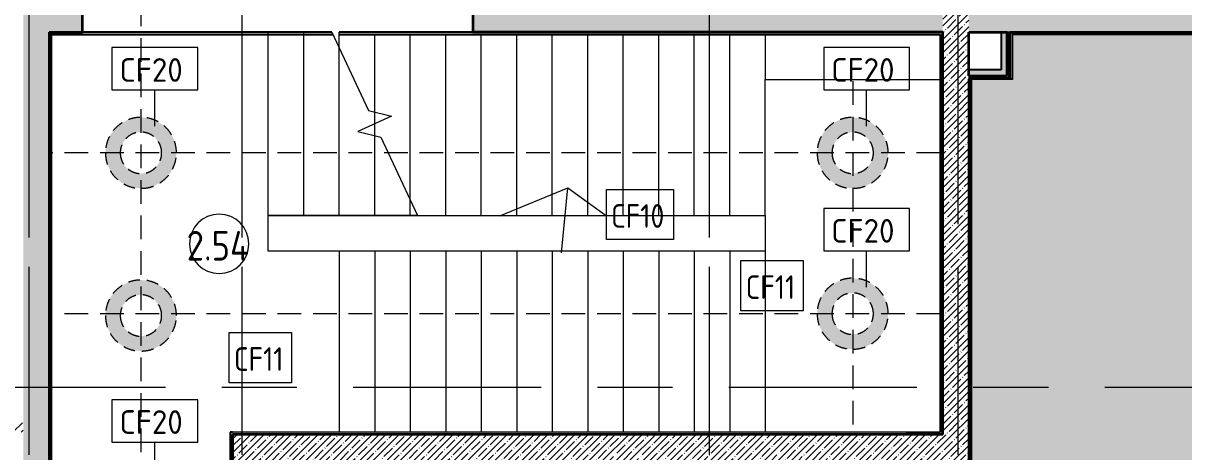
# Model space of a CAD drawing. Header units: millimetres. Extents: x 81663 to 277412, y -8553 to 29000.
# Drawn here: x 92810 to 102618, y 17605 to 21225 of the extents above; entities that cross this region are included whole.
import ezdxf

# ---------------------------------------------------------------- set-up
doc = ezdxf.new("R2010")
doc.units = ezdxf.units.MM
for name, pattern in [('200_ШТРИХ__ш1_п0_6_', [160, 100, -60]), ('ADSK_Штрих_ш2 п1', [300, 200, -100]), ('Осевая', [3175, 635, -476.25, 1587.5, -476.25])]:
    doc.linetypes.add(name, pattern=pattern)
for name, color, linetype, lineweight in [('A-AREA-IDEN', 7, 'Continuous', 9), ('A-CLNG-IDEN', 7, 'Continuous', 9), ('A-DETL', 7, 'Continuous', 9), ('A-DETL-1', 7, 'ADSK_Штрих_ш2 п1', 9), ('A-DETL-MBND', 7, '200_ШТРИХ__ш1_п0_6_', 9), ('A-DETL-MBND-1', 7, 'Continuous', 9), ('A-FLOR', 7, 'Continuous', 9), ('A-WALL', 7, 'Continuous', 9), ('I-WALL', 7, 'Continuous', 9), ('S-STRS-1', 7, 'Continuous', 9), ('S-STRS-MBND', 7, 'Continuous', 9), ('Оси', 7, 'Continuous', 9), ('Оси-2', 7, 'Осевая', 9)]:
    doc.layers.add(name, color=color, linetype=linetype, lineweight=lineweight)
for name, color, linetype, lineweight, true_color in [('A-WALL-1', 7, 'Continuous', 35, 0x3c3c3c), ('A-WALL-3', 7, 'Continuous', 25, 0x3c3c3c), ('A-WALL-FNSH-1', 7, 'Continuous', 13, 0x3c3c3c), ('G-ANNO-TEXT-2', 7, 'Continuous', 9, 0x3c3c3c)]:
    doc.layers.add(name, color=color, linetype=linetype, lineweight=lineweight, true_color=true_color)
doc.styles.add('GOST Common', font='GOST_Common.ttf', dxfattribs={"width": 0.9, "height": 250})
doc.styles.add('GOST Common_1', font='GOST_Common.ttf', dxfattribs={"height": 200})
doc.styles.add('GOST Common_3', font='GOST_Common.ttf', dxfattribs={"width": 0.9, "height": 200})
pattern_1 = [(45, (0, 0), (-57.024626, 57.024626), []), (45, (57.025, 0), (-57.024626, 57.024626), [100.806, -20.161, 3.353, -16.808])]
pattern_2 = [(0, (0, 0), (121.92, 30.48), [10.058, -81.382, 10.058, -81.382, -487.68]), (0, (0, 0), (121.92, 30.48), [-182.88, 10.058, -172.822, 10.058, -81.382, -213.36]), (0, (0, 0), (121.92, 30.48), [-457.2, 10.058, -50.902, 10.058, -142.342]), (120, (45.72, 15.24), (-87.356454, 90.345817), [10.058, -81.382, 10.058, -81.382, -487.68]), (120, (45.72, 15.24), (-87.356454, 90.345817), [-182.88, 10.058, -172.822, 10.058, -81.382, -213.36]), (120, (45.72, 15.24), (-87.356454, 90.345817), [-457.2, 10.058, -50.902, 10.058, -142.342]), (240, (60.96, 76.2), (-34.563546, -120.825817), [10.058, -81.382, 10.058, -81.382, -487.68]), (240, (60.96, 76.2), (-34.563546, -120.825817), [-182.88, 10.058, -172.822, 10.058, -81.382, -213.36]), (240, (60.96, 76.2), (-34.563546, -120.825817), [-457.2, 10.058, -50.902, 10.058, -142.342])]
pattern_3 = [(45, (0, 0), (-106.06602, 106.06602), []), (135, (0, 0), (-106.06602, -106.06602), [])]

# ---------------------------------------------------------------- blocks, each defined once
blk = doc.blocks.new('Марка_Помещения - Номер-25198446-План потолков с обозначением видов отделки и геометрии 2 этажа в осях 23-33')
at = {"layer": 'A-AREA-IDEN'}
for start, end in [(360, 180), (180, 360)]:
    blk.add_arc((0, 0), 2.5, start, end, dxfattribs=at)
blk = doc.blocks.new('М_потолков - Марка_ Имя типа-25382930-План потолков с обозначением видов отделки и геометрии 2 этажа в осях 23-33')
at = {"layer": 'A-CLNG-IDEN'}
for p, q in [((3.625, 1.984375), (-3.625, 1.984375)), ((-3.625, 1.984375), (-3.625, -1.59375)), ((3.625, -1.59375), (3.625, 1.984375)), ((-3.625, -1.59375), (3.625, -1.59375))]:
    blk.add_line(p, q, dxfattribs=at)

msp = doc.modelspace()

# ---------------------------------------------------------------- hatches: boundary and pattern name
at = {"layer": 'A-DETL-MBND-1'}
h = msp.add_hatch(color=256, dxfattribs=at)
h.paths.add_polyline_path([(105247.6, 13540), (105550, 13540), (105550, 13557), (105530, 13557), (105530, 13980), (105550, 13980), (105549, 14000), (105530, 14000), (105530, 14011), (105549, 14011), (105550, 21129), (101171, 21129), (101171, 20749), (100820, 20749), (100820, 13920), (101121, 13920), (101121, 13540), (104125, 13540)])
h.paths.add_polyline_path([(109839, 13631), (109839, 14011), (110550, 14011), (110550, 20308), (110330, 20308), (110329, 21129), (108491, 21129), (108490, 20749), (108130, 20749), (108130, 21129), (106070, 21129), (106070, 20749), (106060, 20749), (106060, 14011), (109551, 14011), (109551, 13631), (109833, 13631)])
h = msp.add_hatch(color=256, dxfattribs=at)
h.paths.add_polyline_path([(93805, 19830), (93863.5, 19835.8), (93919.8, 19852.8), (93971.7, 19880.6), (94017.1, 19917.9), (94054.4, 19963.3), (94082.2, 20015.2), (94099.2, 20071.5), (94105, 20130), (94099.2, 20188.5), (94082.2, 20244.8), (94054.4, 20296.7), (94017.1, 20342.1), (93971.7, 20379.4), (93919.8, 20407.2), (93863.5, 20424.2), (93805, 20430), (93746.5, 20424.2), (93690.2, 20407.2), (93638.3, 20379.4), (93592.9, 20342.1), (93555.6, 20296.7), (93527.8, 20244.8), (93510.8, 20188.5), (93505, 20130), (93510.8, 20071.5), (93527.8, 20015.2), (93555.6, 19963.3), (93592.9, 19917.9), (93638.3, 19880.6), (93690.2, 19852.8), (93746.5, 19835.8)])
h.paths.add_polyline_path([(93805, 19955), (93759.7, 19961), (93717.5, 19978.4), (93681.3, 20006.3), (93653.4, 20042.5), (93636, 20084.7), (93630, 20130), (93636, 20175.3), (93655.3, 20220), (93681.3, 20253.7), (93717.5, 20281.6), (93759.7, 20299), (93805, 20305), (93850.3, 20299), (93892.5, 20281.6), (93928.7, 20253.7), (93956.6, 20217.5), (93974, 20175.3), (93980, 20130), (93974, 20084.7), (93956.6, 20042.5), (93928.7, 20006.3), (93892.5, 19978.4), (93850.3, 19961)])
h = msp.add_hatch(color=256, dxfattribs=at)
h.paths.add_polyline_path([(99819.5, 19830), (99878, 19835.8), (99934.3, 19852.8), (99986.2, 19880.6), (100031.6, 19917.9), (100071.4, 19967.9), (100096.7, 20015.2), (100113.7, 20071.5), (100119.5, 20130), (100113.7, 20188.5), (100096.7, 20244.8), (100068.9, 20296.7), (100031.6, 20342.1), (99986.2, 20379.4), (99934.3, 20407.2), (99878, 20424.2), (99819.5, 20430), (99761, 20424.2), (99704.7, 20407.2), (99652.8, 20379.4), (99607.4, 20342.1), (99570.1, 20296.7), (99542.3, 20244.8), (99525.3, 20188.5), (99519.5, 20130), (99525.3, 20071.5), (99542.3, 20015.2), (99570.1, 19963.3), (99607.4, 19917.9), (99652.8, 19880.6), (99704.7, 19852.8), (99761, 19835.8)])
h.paths.add_polyline_path([(99819.5, 19955), (99774.2, 19961), (99732, 19978.4), (99695.8, 20006.3), (99667.9, 20042.5), (99650.5, 20084.7), (99644.5, 20130), (99650.5, 20175.3), (99669.8, 20220), (99695.8, 20253.7), (99732, 20281.6), (99774.2, 20299), (99819.5, 20305), (99864.8, 20299), (99907, 20281.6), (99943.2, 20253.7), (99971.1, 20217.5), (99988.5, 20175.3), (99994.5, 20130), (99988.5, 20084.7), (99971.1, 20042.5), (99943.2, 20006.3), (99907, 19978.4), (99864.8, 19961)])
h = msp.add_hatch(color=256, dxfattribs=at)
h.paths.add_polyline_path([(93805, 18455.5), (93863.5, 18461.3), (93919.8, 18478.3), (93971.7, 18506.1), (94017.1, 18543.4), (94054.4, 18588.8), (94082.2, 18640.7), (94099.2, 18697), (94105, 18755.5), (94099.2, 18814), (94082.2, 18870.3), (94054.4, 18922.2), (94017.1, 18967.6), (93971.7, 19004.9), (93919.8, 19032.7), (93863.5, 19049.7), (93805, 19055.5), (93746.5, 19049.7), (93690.2, 19032.7), (93638.3, 19004.9), (93592.9, 18967.6), (93555.6, 18922.2), (93527.8, 18870.3), (93510.8, 18814), (93505, 18755.5), (93510.8, 18697), (93527.8, 18640.7), (93555.6, 18588.8), (93592.9, 18543.4), (93638.3, 18506.1), (93690.2, 18478.3), (93746.5, 18461.3)])
h.paths.add_polyline_path([(93805, 18580.5), (93759.7, 18586.5), (93717.5, 18603.9), (93681.3, 18631.8), (93653.4, 18668), (93636, 18710.2), (93630, 18755.5), (93636, 18800.8), (93653.4, 18843), (93681.3, 18879.2), (93717.5, 18907.1), (93759.7, 18924.5), (93805, 18930.5), (93850.3, 18924.5), (93892.5, 18907.1), (93928.7, 18879.2), (93956.6, 18843), (93974, 18800.8), (93980, 18755.5), (93974, 18710.2), (93956.6, 18668), (93928.7, 18631.8), (93892.5, 18603.9), (93850.3, 18586.5)])
h = msp.add_hatch(color=256, dxfattribs=at)
h.paths.add_polyline_path([(99819.5, 18471), (99878, 18476.8), (99934.3, 18493.8), (99986.2, 18521.6), (100031.6, 18558.9), (100071.4, 18608.9), (100096.7, 18656.2), (100113.7, 18712.5), (100119.5, 18771), (100113.7, 18829.5), (100096.7, 18885.8), (100068.9, 18937.7), (100031.6, 18983.1), (99986.2, 19020.4), (99934.3, 19048.2), (99878, 19065.2), (99819.5, 19071), (99761, 19065.2), (99704.7, 19048.2), (99652.8, 19020.4), (99607.4, 18983.1), (99570.1, 18937.7), (99542.3, 18885.8), (99525.3, 18829.5), (99519.5, 18771), (99525.3, 18712.5), (99543, 18654.9), (99570.1, 18604.3), (99607.4, 18558.9), (99652.8, 18521.6), (99704.7, 18493.8), (99761, 18476.8)])
h.paths.add_polyline_path([(99819.5, 18596), (99774.2, 18602), (99732, 18619.4), (99695.8, 18647.3), (99667.9, 18683.5), (99650.5, 18725.7), (99644.5, 18771), (99650.5, 18816.3), (99667.9, 18858.5), (99695.8, 18894.7), (99732, 18922.6), (99774.2, 18940), (99819.5, 18946), (99864.8, 18940), (99907, 18922.6), (99943.2, 18894.7), (99971.1, 18858.5), (99988.5, 18816.3), (99994.5, 18771), (99988.5, 18725.7), (99971.1, 18683.5), (99943.2, 18647.3), (99907, 18619.4), (99864.8, 18602)])
at = {"layer": 'I-WALL'}
h = msp.add_hatch(dxfattribs=at)
h.set_pattern_fill('FP_1', color=256, style=0, pattern_type=2)
h.set_pattern_definition(pattern_1)
h.paths.add_polyline_path([(92810, 13620), (93030, 13620), (93030, 21550), (92810, 21550), (92810, 13640)])
h = msp.add_hatch(dxfattribs=at)
h.set_pattern_fill('FP_1', color=256, style=0, pattern_type=2)
h.set_pattern_definition(pattern_1)
h.paths.add_polyline_path([(100071.4, 21150), (100560, 21150), (100560, 21400), (96610, 21400), (96610, 21150), (97483.3, 21150)])
h.paths.add_polyline_path([(93030, 21150), (93310, 21150), (93310, 21400), (93030, 21400), (93030, 21263.4)])
h = msp.add_hatch(dxfattribs=at)
h.set_pattern_fill('FP_1', color=256, style=0, pattern_type=2)
h.set_pattern_definition(pattern_1)
h.paths.add_polyline_path([(121210, 21150), (121210, 21400), (120850, 21400), (120850, 21150)])
h.paths.add_polyline_path([(119482.2, 21150), (120150, 21150), (120150, 21400), (116100.4, 21400), (116100.4, 21150), (118835.2, 21150)])
h.paths.add_polyline_path([(100560, 21150), (100580, 21150), (100580, 21400), (100560, 21400)])
h.paths.add_polyline_path([(115600.4, 21150), (115600, 21400), (111050, 21400), (111050, 21150), (115600, 21150)])
h.paths.add_polyline_path([(110330, 21150), (110350, 21150), (110350, 21400), (106050, 21400), (106050, 21150), (109129.8, 21150)])
h.paths.add_polyline_path([(105550, 21150), (105550, 21400), (100800, 21400), (100800, 21150), (105247.6, 21150)])
h = msp.add_hatch(dxfattribs=at)
h.set_pattern_fill('FP_1', color=256, style=0, pattern_type=2)
h.set_pattern_definition(pattern_1)
h.paths.add_polyline_path([(100580, 17750), (100800, 17750), (100800, 21400), (100580, 21400), (100580, 17770)])
h = msp.add_hatch(dxfattribs=at)
h.set_pattern_fill('FP_17', color=256, style=0, pattern_type=2)
h.set_pattern_definition(pattern_2)
h.paths.add_polyline_path([(93050, 13620), (93050, 21150), (93030, 21150), (93030, 13620)])
h = msp.add_hatch(dxfattribs=at)
h.set_pattern_fill('FP_17', color=256, style=0, pattern_type=2)
h.set_pattern_definition(pattern_2)
h.paths.add_polyline_path([(100559, 21130), (100560, 21130), (100560, 21150), (95480, 21150), (95480, 21130), (100071.4, 21130)])
h.paths.add_polyline_path([(95427.9, 21130), (95418.6, 21150), (93050.5, 21150), (93050.5, 21130), (95418.6, 21130)])
h = msp.add_hatch(dxfattribs=at)
h.set_pattern_fill('FP_17', color=256, style=0, pattern_type=2)
h.set_pattern_definition(pattern_2)
h.paths.add_polyline_path([(100560, 17770), (100580, 17770), (100580, 21150), (100560, 21150), (100560, 17771)])
for points in [[(101125, 20780), (101125, 21150), (101075, 21150), (101075, 20780)], [(100800, 20780), (101075, 20780), (101075, 20830), (100800, 20830)]]:
    msp.add_hatch(color=256, dxfattribs=at).paths.add_polyline_path(points)
h = msp.add_hatch(dxfattribs=at)
h.set_pattern_fill('FP_26', color=256, style=0, pattern_type=2)
h.set_pattern_definition(pattern_3)
h.paths.add_polyline_path([(101137.5, 20767.5), (101137.5, 21150), (101125, 21150), (101125, 20767.5)])
h = msp.add_hatch(dxfattribs=at)
h.set_pattern_fill('FP_26', color=256, style=0, pattern_type=2)
h.set_pattern_definition(pattern_3)
h.paths.add_polyline_path([(101150, 20755), (101150, 21150), (101137.5, 21150), (101137.5, 20755)])
h = msp.add_hatch(dxfattribs=at)
h.set_pattern_fill('FP_17', color=256, style=0, pattern_type=2)
h.set_pattern_definition(pattern_2)
h.paths.add_polyline_path([(105550, 21130), (105550, 21150), (101170, 21150), (101171, 21130), (105247.6, 21130)])
h = msp.add_hatch(dxfattribs=at)
h.set_pattern_fill('FP_26', color=256, style=0, pattern_type=2)
h.set_pattern_definition(pattern_3)
h.paths.add_polyline_path([(100800, 20767.5), (101125, 20767.5), (101125, 20780), (100800, 20780)])
h = msp.add_hatch(dxfattribs=at)
h.set_pattern_fill('FP_26', color=256, style=0, pattern_type=2)
h.set_pattern_definition(pattern_3)
h.paths.add_polyline_path([(101137.5, 20755), (101137.5, 20767.5), (100800, 20767.5), (100800, 20755), (101125, 20755)])
h = msp.add_hatch(dxfattribs=at)
h.set_pattern_fill('FP_17', color=256, style=0, pattern_type=2)
h.set_pattern_definition(pattern_2)
h.paths.add_polyline_path([(100800, 13900), (100820, 13900), (100820, 20755), (100800, 20755), (100800, 14481.3)])
h = msp.add_hatch(dxfattribs=at)
h.set_pattern_fill('FP_4', color=256, style=0, pattern_type=2)
h.set_pattern_definition([(45, (0, 0), (-35.35534, 35.35534), [])])
h.paths.add_polyline_path([(92810, 17770), (92810, 17850), (89410, 17850), (89410, 17770), (92307.1, 17770)])
h = msp.add_hatch(dxfattribs=at)
h.set_pattern_fill('FP_17', color=256, style=0, pattern_type=2)
h.set_pattern_definition(pattern_2)
h.paths.add_polyline_path([(94580, 13620), (94580, 17770), (94560, 17770), (94560, 13620)])
h = msp.add_hatch(dxfattribs=at)
h.set_pattern_fill('FP_17', color=256, style=0, pattern_type=2)
h.set_pattern_definition(pattern_2)
h.paths.add_polyline_path([(100271.8, 17750), (100580, 17750), (100580, 17770), (94580, 17770), (94580, 17750), (100267, 17750)])
h = msp.add_hatch(dxfattribs=at)
h.set_pattern_fill('FP_1', color=256, style=0, pattern_type=2)
h.set_pattern_definition(pattern_1)
h.paths.add_polyline_path([(100720, 17530), (100800, 17530), (100800, 17750), (94580, 17750), (94580, 17530), (100071.4, 17530)])

# ---------------------------------------------------------------- linework, layer by layer
at = {"layer": 'A-CLNG-IDEN'}
for p, q in [((93922.4, 20355.1), (93922.4, 20660.9)), ((99936.9, 20355.1), (99936.9, 20660.9)), ((99936.9, 18996.1), (99936.9, 19301.9)), ((93922.4, 17380.6), (93922.4, 17686.4))]:
    msp.add_line(p, q, dxfattribs=at)
at = {"layer": 'A-DETL'}
for p, q in [((94880, 19600), (99080, 19600)), ((94880, 19300), (94880, 19600)), ((99080, 19600), (99080, 19300)), ((99080, 19300), (94880, 19300))]:
    msp.add_line(p, q, dxfattribs=at)
at = {"layer": 'A-DETL-1'}
for p, q in [((93805, 21400), (93805, 15540)), ((99819.5, 20734.8), (99819.5, 17760.7)), ((100559, 20130), (93050, 20130)), ((100559, 18771), (93065.2, 18771))]:
    msp.add_line(p, q, dxfattribs=at)
at = {"layer": 'A-DETL-MBND'}
for p, q in [((101170, 21130), (101170, 20755)), ((105550, 21129), (101171, 21129)), ((101171, 21129), (101171, 20749)), ((101171, 20749), (100820, 20749)), ((101170, 20755), (101150, 20755)), ((94560, 17770), (94559, 17770)), ((94559, 13640), (94559, 17770))]:
    msp.add_line(p, q, dxfattribs=at)
for centre, radius, start, end in [((93805, 20130), 300, 0, 180), ((99819.5, 20130), 300, 0, 180), ((93805, 20130), 175, 0, 180), ((99819.5, 20130), 175, 0, 180), ((93805, 20130), 300, 180, 0), ((93805, 20130), 175, 180, 0), ((99819.5, 20130), 300, 180, 0), ((99819.5, 20130), 175, 180, 0), ((93805, 18755.5), 300, 0, 180), ((99819.5, 18771), 300, 0, 180), ((93805, 18755.5), 175, 0, 180), ((99819.5, 18771), 175, 0, 180), ((93805, 18755.5), 300, 180, 360), ((93805, 18755.5), 175, 180, 0), ((99819.5, 18771), 300, 180, 360), ((99819.5, 18771), 175, 180, 0)]:
    msp.add_arc(centre, radius, start, end, dxfattribs=at)
at = {"layer": 'A-FLOR'}
for p, q in [((99080, 21130), (99080, 20750)), ((99080, 20750), (100560, 20750))]:
    msp.add_line(p, q, dxfattribs=at)
at = {"layer": 'A-WALL'}
for p, q in [((100559, 21129), (100559, 21130)), ((101150, 21150), (101125, 21150)), ((101137.5, 20767.5), (101137.5, 21150)), ((100800, 20780), (100800, 20755)), ((100800, 20767.5), (101137.5, 20767.5)), ((100559, 17771), (100560, 17771))]:
    msp.add_line(p, q, dxfattribs=at)
at = {"layer": 'A-WALL-1'}
for p, q in [((93310, 21150), (93310, 21400)), ((96610, 21400), (96610, 21150)), ((93030, 21150), (93310, 21150)), ((93030, 21150), (93030, 13620)), ((100580, 21150), (96610, 21150)), ((100580, 17750), (100580, 21150)), ((100800, 21150), (101125, 21150)), ((100800, 20780), (100800, 21150)), ((101125, 20780), (101125, 21150)), ((101150, 21150), (105550, 21150)), ((101150, 20755), (101150, 21150)), ((100800, 20780), (101125, 20780)), ((100800, 20755), (100800, 17530)), ((101150, 20755), (100800, 20755)), ((94580, 17750), (94580, 13620)), ((100580, 17750), (94580, 17750))]:
    msp.add_line(p, q, dxfattribs=at)
at = {"layer": 'A-WALL-3'}
for p, q in [((93050, 13620), (93050, 21150)), ((93050.5, 21150), (93050.5, 21130)), ((93050.5, 21130), (95427.9, 21130)), ((95418.6, 21150), (93310, 21150)), ((96610, 21150), (95480, 21150)), ((95480, 21130), (100560, 21130)), ((100560, 21130), (100560, 17770)), ((101075, 21150), (101075, 20830)), ((101170, 21150), (101170, 21130)), ((105550, 21130), (101170, 21130)), ((101075, 20830), (100800, 20830)), ((100820, 20755), (100820, 13920)), ((94580, 17770), (94560, 17770)), ((94560, 17770), (94560, 13640)), ((100271.8, 17770), (100560, 17770))]:
    msp.add_line(p, q, dxfattribs=at)
at = {"layer": 'A-WALL-FNSH-1'}
for p, q in [((93051, 21129), (93050, 21129)), ((93051, 13641), (93051, 21129)), ((93056.5, 21130), (93056.5, 21129)), ((93056.5, 21129), (94816.1, 21129)), ((94816.1, 21129), (94816.1, 21130)), ((94818.4, 21130), (94818.4, 21129)), ((94818.4, 21129), (95428.4, 21129)), ((95480, 21129), (97162.8, 21129)), ((97162.8, 21129), (97162.8, 21130)), ((97234.5, 21130), (97234.5, 21129)), ((97234.5, 21129), (100559, 21129)), ((100559, 21129), (100559, 17771)), ((101170, 21130), (101170, 20755)), ((101171, 21129), (105550, 21129)), ((101171, 20754), (101171, 21129)), ((100821, 13921), (100821, 20754)), ((100821, 20754), (101171, 20754)), ((101170, 20755), (101150, 20755)), ((100559, 17771), (94559, 17771)), ((94559, 17771), (94559, 17770)), ((94559, 17770), (94560, 17770))]:
    msp.add_line(p, q, dxfattribs=at)
at = {"layer": 'G-ANNO-TEXT-2'}
for p, q in [((96837.2, 19596.7), (97412.7, 19833.7)), ((97358, 19286.6), (97412.7, 19833.7)), ((97412.7, 19833.7), (97737.9, 19596.7)), ((97412.7, 19833.7), (97737.9, 19596.7))]:
    msp.add_line(p, q, dxfattribs=at)
at = {"layer": 'G-ANNO-TEXT-2', "flags": 128}
for points in [[(97737.9, 19821.1), (98306.6, 19821.1), (98306.6, 19397.1), (97737.9, 19397.1)], [(98875.1, 19220), (99401.5, 19220), (99401.5, 18796), (98875.1, 18796)], [(94550.8, 18612.3), (95077.2, 18612.3), (95077.2, 18188.3), (94550.8, 18188.3)]]:
    msp.add_lwpolyline(points, close=True, dxfattribs=at)
at = {"layer": 'I-WALL'}
for p, q in [((94818.4, 21129), (94816.1, 21129)), ((97234.5, 21129), (97162.8, 21129)), ((98154.1, 21130), (98154.1, 21129)), ((98354.5, 21129), (98354.5, 21130))]:
    msp.add_line(p, q, dxfattribs=at)
at = {"layer": 'S-STRS-1'}
for p, q in [((95480, 21018.4), (95480, 21150)), ((95480, 21018.4), (95480, 21150)), ((95780, 20475.4), (95780, 21130)), ((95780, 20475.4), (95780, 21130)), ((96080, 19731.6), (96080, 21130)), ((96080, 19731.6), (96080, 21130)), ((96380, 19600), (96380, 21130)), ((96380, 19600), (96380, 21130)), ((96680, 19600), (96680, 21130)), ((96680, 19600), (96680, 21130)), ((96980, 19600), (96980, 21130)), ((96980, 19600), (96980, 21130)), ((97280, 19600), (97280, 21130)), ((97280, 19600), (97280, 21130)), ((97580, 19600), (97580, 21130)), ((97580, 19600), (97580, 21130)), ((97880, 19600), (97880, 21130)), ((97880, 19600), (97880, 21130)), ((98180, 19600), (98180, 21130)), ((98180, 19600), (98180, 21130)), ((98480, 19600), (98480, 21130)), ((98480, 19600), (98480, 21130)), ((98780, 19600), (98780, 21130)), ((98780, 19600), (98780, 21130)), ((99080, 19600), (99080, 20750)), ((99080, 19600), (99080, 20750)), ((95780, 20274.6), (95780, 20375)), ((95780, 20274.6), (95780, 20375)), ((95480, 19300), (95480, 17770)), ((95480, 19300), (95480, 17770)), ((95780, 19300), (95780, 17770)), ((95780, 19300), (95780, 17770)), ((96080, 19300), (96080, 17770)), ((96080, 19300), (96080, 17770)), ((96380, 19300), (96380, 17770)), ((96380, 19300), (96380, 17770)), ((96680, 19300), (96680, 17770)), ((96680, 19300), (96680, 17770)), ((96980, 19300), (96980, 17770)), ((96980, 19300), (96980, 17770)), ((97280, 19300), (97280, 17770)), ((97280, 19300), (97280, 17770)), ((97580, 19300), (97580, 17770)), ((97580, 19300), (97580, 17770)), ((97880, 19300), (97880, 17770)), ((97880, 19300), (97880, 17770)), ((98180, 19300), (98180, 17770)), ((98180, 19300), (98180, 17770)), ((98480, 19300), (98480, 17770)), ((98480, 19300), (98480, 17770)), ((98780, 19300), (98780, 17770)), ((98780, 19300), (98780, 17770)), ((99080, 19300), (99080, 17770)), ((99080, 19300), (99080, 17770))]:
    msp.add_line(p, q, dxfattribs=at)
at = {"layer": 'S-STRS-MBND'}
for p, q in [((94880, 19600), (94880, 21150)), ((95418.6, 21150), (94880, 21150)), ((95180, 19600), (95180, 21150)), ((95418.6, 21150), (95727.2, 20488.3)), ((95480, 19600), (95480, 21018.4)), ((95921.6, 20441), (95638.4, 20309)), ((95727.2, 20488.3), (95921.6, 20441)), ((95780, 20375), (95780, 20475.4)), ((95638.4, 20309), (95832.8, 20261.7)), ((95780, 19600), (95780, 20274.6)), ((95832.8, 20261.7), (96141.4, 19600)), ((96080, 19600), (96080, 19731.6)), ((96141.4, 19600), (94880, 19600))]:
    msp.add_line(p, q, dxfattribs=at)
at = {"layer": 'Оси'}
for p, q in [((100710, 19528.3), (100710, 22028.3)), ((92860, 19415.1), (92860, 21915.1)), ((94660, 19415.1), (94660, 21915.1)), ((98610, 19415.1), (98610, 21915.1))]:
    msp.add_line(p, q, dxfattribs=at)
at = {"layer": 'Оси-2'}
for p, q in [((100710, 593.7), (100710, 19528.3)), ((92860, 593.7), (92860, 19415.1)), ((94660, 593.7), (94660, 19415.1)), ((98610, 593.7), (98610, 19415.1)), ((84962.9, 18150), (122760, 18150))]:
    msp.add_line(p, q, dxfattribs=at)

# ---------------------------------------------------------------- block references
at = {"layer": 'A-AREA-IDEN', "xscale": 99.99999999999993, "yscale": 99.99999999999993, "zscale": 99.99999999999993}
msp.add_blockref('Марка_Помещения - Номер-25198446-План потолков с обозначением видов отделки и геометрии 2 этажа в осях 23-33', (94465.9, 19361.1), dxfattribs=at)
at = {"layer": 'A-CLNG-IDEN', "xscale": 99.99999999999993, "yscale": 99.99999999999993, "zscale": 99.99999999999993}
for p in [(93922.4, 20820.3), (99936.9, 20820.3), (99936.9, 19461.3), (93922.4, 17845.8)]:
    msp.add_blockref('М_потолков - Марка_ Имя типа-25382930-План потолков с обозначением видов отделки и геометрии 2 этажа в осях 23-33', p, dxfattribs=at)

# ---------------------------------------------------------------- texts
at = {"layer": 'A-AREA-IDEN', "insert": (94191.2, 19469.7), "char_height": 250, "width": 685.443, "attachment_point": 1, "style": 'GOST Common'}
msp.add_mtext('2.54', dxfattribs=at)
at = {"layer": 'A-CLNG-IDEN', "char_height": 200, "width": 705.485, "attachment_point": 1, "style": 'GOST Common_1'}
for insert in [(93623.6, 20930.1), (99638.1, 20930.1), (99638.1, 19571.1), (93623.6, 17955.6)]:
    msp.add_mtext('CF20', dxfattribs=dict(at, insert=insert))
at = {"layer": 'G-ANNO-TEXT-2', "char_height": 200, "attachment_point": 1, "style": 'GOST Common_3'}
for s, insert, width in [('CF10', (97777.9, 19696.7), 584.43), ('CF11', (98915.1, 19095.6), 533.924), ('CF11', (94590.8, 18487.9), 533.924)]:
    msp.add_mtext(s, dxfattribs=dict(at, insert=insert, width=width))

doc.saveas('drawing.dxf')
